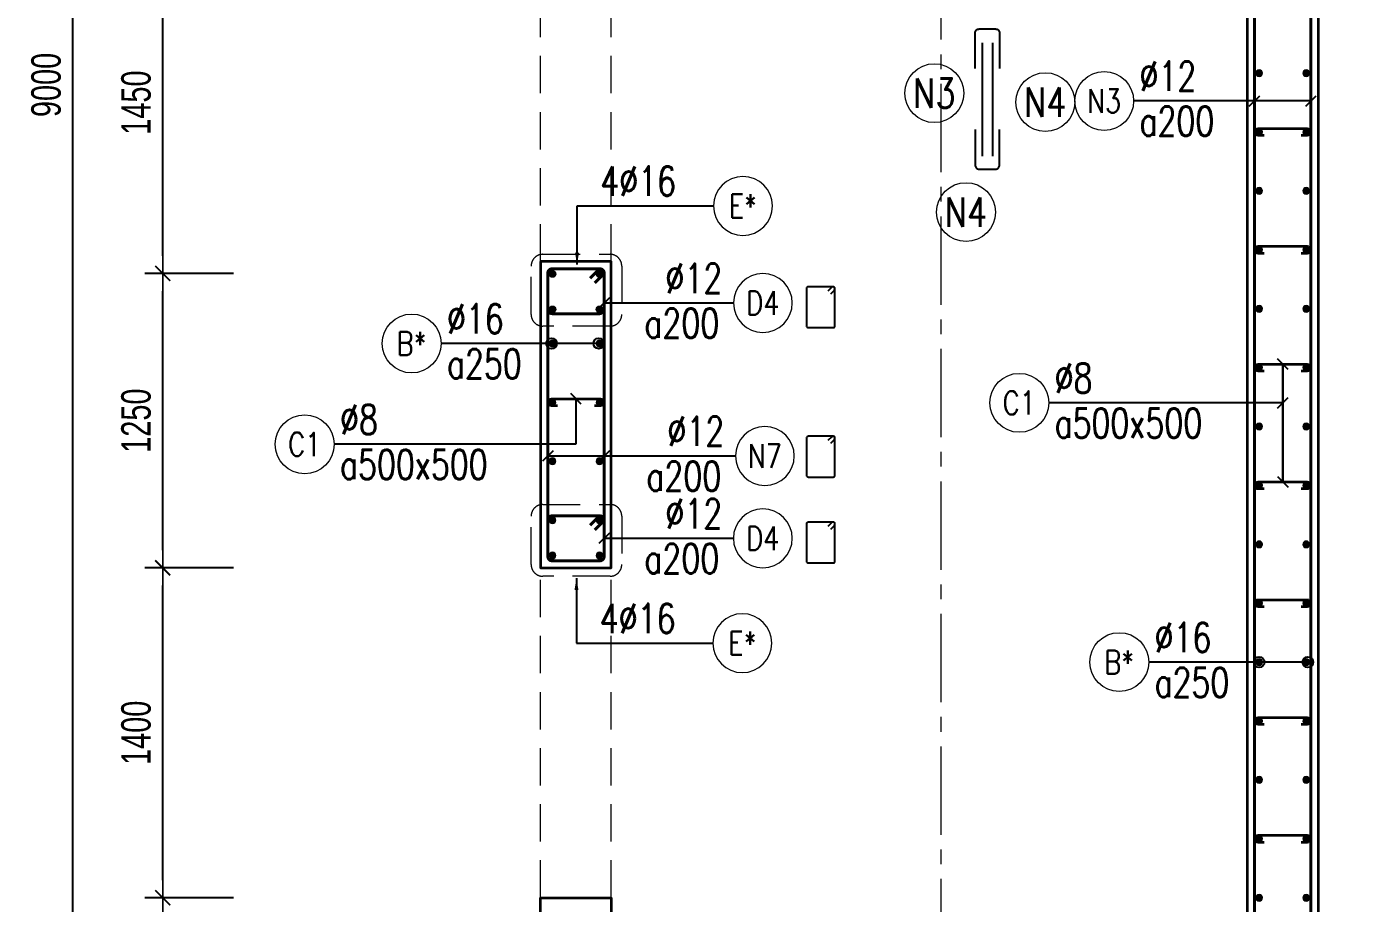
# Model space of a CAD drawing. Header units: millimetres. Extents: x 944027 to 981803, y -83026 to 82675.
# Drawn here: x 965174 to 970872, y 72284 to 76004 of the extents above; entities that cross this region are included whole.
import ezdxf
from ezdxf.enums import TextEntityAlignment as Align

# ---------------------------------------------------------------- set-up
doc = ezdxf.new("R2010")
doc.units = ezdxf.units.MM
doc.header["$MEASUREMENT"] = 0
for name, pattern in [('HIDDEN', [9.525, 6.35, -3.175]), ('HIDDEN2', [4.7625, 3.175, -1.5875]), ('HT_Grid$0$CENTER2', [1.125, 0.75, -0.125, 0.125, -0.125])]:
    doc.linetypes.add(name, pattern=pattern)
doc.layers.get('0').update_dxf_attribs({"lineweight": 20})
doc.layers.get('Defpoints').update_dxf_attribs({"color": 151, "lineweight": 9})
doc.layers.add('Hidden', color=9, linetype='HIDDEN')
doc.layers.add('Ligature', color=1, linetype='Continuous')
for name, color, linetype, lineweight in [('HT_Grid$0$NDC_S_AXIS', 5, 'HT_Grid$0$CENTER2', 13), ('KC-LEADER', 153, 'Continuous', 18), ('KC-THEP', 6, 'Continuous', 40), ('NDC_S_BEAM', 3, 'HIDDEN2', 20), ('NDC_S_DIM', 1, 'Continuous', 15), ('NDC_S_HIDDEN', 8, 'HIDDEN2', 13), ('NDC_S_LEADER', 1, 'Continuous', 15), ('NDC_S_REBAR', 4, 'Continuous', 35), ('NDC_S_STIRRUP', 4, 'Continuous', 40), ('NDC_S_VN TEXT', 7, 'Continuous', 20), ('NDC_S_WALL', 6, 'Continuous', 35)]:
    doc.layers.add(name, color=color, linetype=linetype, lineweight=lineweight)
doc.styles.add('NDC_ARIAL', font='arial.ttf', dxfattribs={"width": 0.85})
doc.styles.add('NDC_DIM', font='', dxfattribs={"width": 0.75})
doc.styles.add('NDC_EN TXT', font='romans.shx', dxfattribs={"width": 0.8})
doc.styles.get('NDC_DIM').set_extended_font_data('Dotum')
doc.dimstyles.new('NDC_1-50', dxfattribs={"dimscale": 50, "dimtxt": 2.5, "dimasz": 1, "dimexe": 1.5, "dimexo": 0, "dimgap": 0.8, "dimtad": 1, "dimdec": 0, "dimdsep": 46, "dimtxsty": 'NDC_ARIAL', "dimblk": 'DIMMARK', "dimcen": 49999.938995, "dimdle": 1.5, "dimclrd": 1, "dimclre": 1, "dimclrt": 3, "dimadec": 0, "dimazin": 0, "dimtfac": 1, "dimtdec": 0, "dimtix": 1, "dimtmove": 2, "dimatfit": 3, "dimfxl": 1, "dimarcsym": 0})
doc.dimstyles.new('NDC_dim_30', dxfattribs={"dimscale": 30, "dimtxt": 2.5, "dimasz": 1.5, "dimexe": 1.5, "dimexo": 2.5, "dimgap": 1, "dimtad": 1, "dimdec": 0, "dimzin": 0, "dimdsep": 46, "dimtxsty": 'NDC_DIM', "dimblk": 'DIMMARK', "dimcen": 0.09, "dimdle": 1.2, "dimclrd": 1, "dimclre": 1, "dimclrt": 3, "dimadec": 0, "dimazin": 0, "dimtfac": 1, "dimtdec": 0, "dimtix": 1, "dimtofl": 0, "dimtmove": 0, "dimatfit": 3, "dimfxl": 6, "dimfxlon": 1, "dimtolj": 1, "dimtzin": 0, "dimarcsym": 0})
doc.dimstyles.new('NDC_dim_50', dxfattribs={"dimscale": 50, "dimtxt": 2.5, "dimasz": 1.5, "dimexe": 1.5, "dimexo": 2.5, "dimgap": 1, "dimtad": 1, "dimdec": 0, "dimzin": 0, "dimdsep": 46, "dimtxsty": 'NDC_DIM', "dimblk": 'DIMMARK', "dimcen": 0.09, "dimdle": 1.2, "dimclrd": 1, "dimclre": 1, "dimclrt": 3, "dimadec": 0, "dimazin": 0, "dimtfac": 1, "dimtdec": 0, "dimtix": 1, "dimtofl": 0, "dimtmove": 0, "dimatfit": 3, "dimfxl": 6, "dimfxlon": 1, "dimtolj": 1, "dimtzin": 0, "dimarcsym": 0})

# ---------------------------------------------------------------- blocks, each defined once
blk = doc.blocks.new('THEP')
at = {"layer": 'KC-LEADER', "color": 6}
blk.add_circle((0, 0), 14, dxfattribs=at)
at = {"layer": 'KC-THEP'}
for p, q in [((-14, 0), (14, 0)), ((9.9, 9.9), (-9.9, -9.9)), ((-9.9, 9.9), (9.9, -9.9)), ((0, 14), (0, -14))]:
    blk.add_line(p, q, dxfattribs=at)
blk = doc.blocks.new('DIMMARK')
at = {"layer": 'NDC_S_DIM', "color": 1}
blk.add_line((-1.5, 0), (1, 0), dxfattribs=at)
at = {"layer": 'NDC_S_DIM', "color": 2, "const_width": 0.1}
blk.add_lwpolyline([(-0.424, -0.424), (0.424, 0.424)], dxfattribs=at)
blk = doc.blocks.new('*U11')
blk.add_circle((-2.5, 0), 2.5)
at = {"layer": 'NDC_S_VN TEXT', "color": 3, "style": 'NDC_EN TXT', "width": 0.75}
for tag, p in [('DK1', (0.5, 0.85)), ('KC1', (0.5, -2.97))]:
    blk.add_attdef(tag, p, '', height=2.5, dxfattribs=at)
at = {"layer": 'NDC_S_VN TEXT', "color": 7, "style": 'NDC_EN TXT', "width": 0.8}
blk.add_attdef('SH2', text='', height=2, dxfattribs=at).set_placement((-2.5, 0), align=Align.MIDDLE)
blk = doc.blocks.new('*U12')
blk.add_circle((-2.5, 0), 2.5)
at = {"layer": 'NDC_S_VN TEXT', "color": 3, "style": 'NDC_EN TXT', "width": 0.75}
for tag, p in [('DK1', (0.5, 0.85)), ('KC1', (0.5, -2.97))]:
    blk.add_attdef(tag, p, '', height=2.5, dxfattribs=at)
at = {"layer": 'NDC_S_VN TEXT', "color": 7, "style": 'NDC_EN TXT', "width": 0.8}
blk.add_attdef('SH2', text='', height=2, dxfattribs=at).set_placement((-2.5, 0), align=Align.MIDDLE)
blk = doc.blocks.new('A$C7BC65A55')
at = {"layer": 'Ligature'}
for p, q in [((-15.2, 372, 0), (-15.2, 38.5, 0)), ((15.2, 372, 0), (15.2, 38.5, 0))]:
    blk.add_line(p, q, dxfattribs=at)
for points in [[(-36.2, 296.5), (-36.2, 400.9, -0.414214), (-24, 413.1), (24, 413.1, -0.414214), (36.2, 400.9), (36.2, 296.5)], [(-36.2, 116.5), (-36.2, 12.2, 0.414214), (-24, 0), (24, 0, 0.414214), (36.2, 12.2), (36.2, 116.5)]]:
    blk.add_lwpolyline(points, format="xyb", dxfattribs=at)
blk = doc.blocks.new('*D119')
at = {"layer": 'Defpoints', "color": 0, "transparency": 16777216}
for p in [(965750.4, 72307), (967654.8, 72307), (967654.8, 71657)]:
    blk.add_point(p, dxfattribs=at)
at = {"layer": 'NDC_S_DIM', "color": 1, "lineweight": -2, "transparency": 16777216}
for p, q in [((966050.4, 72307), (965675.4, 72307)), ((965750.4, 71732), (965750.4, 72232)), ((966050.4, 71657), (965675.4, 71657))]:
    blk.add_line(p, q, dxfattribs=at)
at = {"layer": 'NDC_S_DIM', "color": 1, "lineweight": -2, "transparency": 16777216, "xscale": 75, "yscale": 75, "zscale": 75}
for p, rotation in [((965750.4, 72307), 90), ((965750.4, 71657), 270)]:
    blk.add_blockref('DIMMARK', p, dxfattribs=dict(at, rotation=rotation))
at = {"layer": 'NDC_S_DIM', "color": 3, "transparency": 16777216, "insert": (965637.8, 71982), "char_height": 125, "attachment_point": 5, "rotation": 90, "style": 'NDC_DIM'}
blk.add_mtext('\\A1;650', dxfattribs=at)
blk = doc.blocks.new('*D122')
at = {"layer": 'Defpoints', "color": 0, "transparency": 16777216}
for p in [(965368.5, 80257), (967354.8, 80257), (967354.8, 71257)]:
    blk.add_point(p, dxfattribs=at)
at = {"layer": 'NDC_S_DIM', "color": 1, "lineweight": -2, "transparency": 16777216}
for p, q in [((965668.5, 80257), (965293.5, 80257)), ((965368.5, 71332), (965368.5, 80182)), ((965668.5, 71257), (965293.5, 71257))]:
    blk.add_line(p, q, dxfattribs=at)
at = {"layer": 'NDC_S_DIM', "color": 1, "lineweight": -2, "transparency": 16777216, "xscale": 75, "yscale": 75, "zscale": 75}
for p, rotation in [((965368.5, 80257), 90), ((965368.5, 71257), 270)]:
    blk.add_blockref('DIMMARK', p, dxfattribs=dict(at, rotation=rotation))
at = {"layer": 'NDC_S_DIM', "color": 3, "transparency": 16777216, "insert": (965255.9, 75757), "char_height": 125, "attachment_point": 5, "rotation": 90, "style": 'NDC_DIM'}
blk.add_mtext('\\A1;9000', dxfattribs=at)
blk = doc.blocks.new('*U13')
blk.add_circle((-2.5, 0), 2.5)
at = {"layer": 'NDC_S_VN TEXT', "color": 3, "style": 'NDC_EN TXT', "width": 0.75}
blk.add_attdef('DK1', (0.5, 0.85), '', height=2.5, dxfattribs=at)
at = {"layer": 'NDC_S_VN TEXT', "color": 7, "style": 'NDC_EN TXT', "width": 0.8}
blk.add_attdef('SH2', text='', height=2, dxfattribs=at).set_placement((-2.5, 0), align=Align.MIDDLE)
blk = doc.blocks.new('*D82')
at = {"layer": 'Defpoints', "color": 0, "ltscale": 200, "transparency": 16777216}
for p in [(965750.4, 73707), (967442.1, 73707), (967654.8, 72307)]:
    blk.add_point(p, dxfattribs=at)
at = {"layer": 'NDC_S_DIM', "color": 1, "lineweight": -2, "ltscale": 200, "transparency": 16777216}
for p, q in [((966050.4, 73707), (965675.4, 73707)), ((965750.4, 72382), (965750.4, 73632)), ((966050.4, 72307), (965675.4, 72307))]:
    blk.add_line(p, q, dxfattribs=at)
at = {"layer": 'NDC_S_DIM', "color": 1, "lineweight": -2, "ltscale": 200, "transparency": 16777216, "xscale": 75, "yscale": 75, "zscale": 75}
for p, rotation in [((965750.4, 73707), 90), ((965750.4, 72307), 270)]:
    blk.add_blockref('DIMMARK', p, dxfattribs=dict(at, rotation=rotation))
at = {"layer": 'NDC_S_DIM', "color": 3, "ltscale": 200, "transparency": 16777216, "insert": (965637.8, 73007), "char_height": 125, "attachment_point": 5, "rotation": 90, "style": 'NDC_DIM'}
blk.add_mtext('\\A1;1400', dxfattribs=at)
blk = doc.blocks.new('*D83')
at = {"layer": 'Defpoints', "color": 0, "ltscale": 200, "transparency": 16777216}
for p in [(965750.4, 74957), (967487.3, 74957), (967442.1, 73707)]:
    blk.add_point(p, dxfattribs=at)
at = {"layer": 'NDC_S_DIM', "color": 1, "lineweight": -2, "ltscale": 200, "transparency": 16777216}
for p, q in [((966050.4, 74957), (965675.4, 74957)), ((965750.4, 73782), (965750.4, 74882)), ((966050.4, 73707), (965675.4, 73707))]:
    blk.add_line(p, q, dxfattribs=at)
at = {"layer": 'NDC_S_DIM', "color": 1, "lineweight": -2, "ltscale": 200, "transparency": 16777216, "xscale": 75, "yscale": 75, "zscale": 75}
for p, rotation in [((965750.4, 74957), 90), ((965750.4, 73707), 270)]:
    blk.add_blockref('DIMMARK', p, dxfattribs=dict(at, rotation=rotation))
at = {"layer": 'NDC_S_DIM', "color": 3, "ltscale": 200, "transparency": 16777216, "insert": (965637.8, 74332), "char_height": 125, "attachment_point": 5, "rotation": 90, "style": 'NDC_DIM'}
blk.add_mtext('\\A1;1250', dxfattribs=at)
blk = doc.blocks.new('*D84')
at = {"layer": 'Defpoints', "color": 0, "ltscale": 200, "transparency": 16777216}
for p in [(965750.4, 76407), (967504.8, 76407), (967487.3, 74957)]:
    blk.add_point(p, dxfattribs=at)
at = {"layer": 'NDC_S_DIM', "color": 1, "lineweight": -2, "ltscale": 200, "transparency": 16777216}
for p, q in [((966050.4, 76407), (965675.4, 76407)), ((965750.4, 75032), (965750.4, 76332)), ((966050.4, 74957), (965675.4, 74957))]:
    blk.add_line(p, q, dxfattribs=at)
at = {"layer": 'NDC_S_DIM', "color": 1, "lineweight": -2, "ltscale": 200, "transparency": 16777216, "xscale": 75, "yscale": 75, "zscale": 75}
for p, rotation in [((965750.4, 76407), 90), ((965750.4, 74957), 270)]:
    blk.add_blockref('DIMMARK', p, dxfattribs=dict(at, rotation=rotation))
at = {"layer": 'NDC_S_DIM', "color": 3, "ltscale": 200, "transparency": 16777216, "insert": (965637.8, 75682), "char_height": 125, "attachment_point": 5, "rotation": 90, "style": 'NDC_DIM'}
blk.add_mtext('\\A1;1450', dxfattribs=at)

msp = doc.modelspace()

# ---------------------------------------------------------------- linework, layer by layer
for centre in [(969026.1, 75722.1), (969497, 75684), (969160.5, 75217.1)]:
    msp.add_circle(centre, 125)
at = {"layer": 'HT_Grid$0$NDC_S_AXIS', "ltscale": 500}
msp.add_line((969054.8, 69761.7), (969054.8, 81752.3), dxfattribs=at)
at = {"layer": 'Ligature'}
for points in [[(968586, 74870.5), (968601.9, 74886.5, 0.668179), (968596.2, 74900.4), (968491.5, 74900.4, 0.414214), (968483.4, 74892.3), (968483.4, 74735.2, 0.414214), (968491.5, 74727), (968596.2, 74727, 0.414214), (968604.3, 74735.2), (968604.3, 74892.3, 0.668179), (968590.4, 74898), (968574.4, 74882.1)], [(968586, 74236.1), (968601.9, 74252.1, 0.668179), (968596.1, 74266), (968491.5, 74266, 0.414214), (968483.4, 74257.8), (968483.4, 74100.7, 0.414214), (968491.5, 74092.6), (968596.1, 74092.6, 0.414214), (968604.3, 74100.7), (968604.3, 74257.8, 0.668179), (968590.4, 74263.6), (968574.4, 74247.6)], [(968586, 73871.5), (968601.9, 73887.5, 0.668179), (968596.1, 73901.4), (968491.5, 73901.4, 0.414214), (968483.4, 73893.2), (968483.4, 73736.1, 0.414214), (968491.5, 73728), (968596.1, 73728, 0.414214), (968604.3, 73736.1), (968604.3, 73893.2, 0.668179), (968590.4, 73899), (968574.4, 73883)]]:
    msp.add_lwpolyline(points, format="xyb", dxfattribs=at)
at = {"layer": 'NDC_S_BEAM', "ltscale": 50}
for p, q in [((967354.8, 75007), (967354.8, 76407)), ((967654.8, 75007), (967654.8, 76407)), ((967354.8, 72307), (967354.8, 73707)), ((967654.8, 72307), (967654.8, 73707))]:
    msp.add_line(p, q, dxfattribs=at)
at = {"layer": 'NDC_S_HIDDEN', "ltscale": 50}
for points in [[(967364.5, 75038.1), (967649.3, 75038.1, -0.414214), (967699.3, 74988.1), (967699.3, 74783.1, -0.414214), (967649.3, 74733.1), (967364.5, 74733.1, -0.414214), (967314.5, 74783.1), (967314.5, 74988.1, -0.414214)], [(967364.5, 73976.4), (967649.3, 73976.4, -0.414214), (967699.3, 73926.4), (967699.3, 73721.4, -0.414214), (967649.3, 73671.4), (967364.5, 73671.4, -0.414214), (967314.5, 73721.4), (967314.5, 73926.4, -0.414214)]]:
    msp.add_lwpolyline(points, format="xyb", close=True, dxfattribs=at)
at = {"layer": 'NDC_S_REBAR'}
for points in [[(970426.3, 75542), (970401.3, 75542, -1), (970401.3, 75572), (970608.4, 75572, -1), (970608.4, 75542), (970583.4, 75542)], [(970426.3, 75042), (970401.3, 75042, -1), (970401.3, 75072), (970608.4, 75072, -1), (970608.4, 75042), (970583.4, 75042)], [(970426.3, 74542), (970401.3, 74542, -1), (970401.3, 74572), (970608.4, 74572, -1), (970608.4, 74542), (970583.4, 74542)], [(967426.3, 74394.6), (967401.3, 74394.6, -1), (967401.3, 74424.6), (967608.4, 74424.6, -1), (967608.4, 74394.6), (967583.4, 74394.6)], [(970426.3, 74042), (970401.3, 74042, -1), (970401.3, 74072), (970608.4, 74072, -1), (970608.4, 74042), (970583.4, 74042)], [(970426.3, 73542), (970401.3, 73542, -1), (970401.3, 73572), (970608.4, 73572, -1), (970608.4, 73542), (970583.4, 73542)], [(970426.3, 73042), (970401.3, 73042, -1), (970401.3, 73072), (970608.4, 73072, -1), (970608.4, 73042), (970583.4, 73042)], [(970426.3, 72542), (970401.3, 72542, -1), (970401.3, 72572), (970608.4, 72572, -1), (970608.4, 72542), (970583.4, 72542)]]:
    msp.add_lwpolyline(points, format="xyb", dxfattribs=at)
at = {"layer": 'NDC_S_STIRRUP'}
for points in [[(970584.8, 71247), (970624.8, 71207, -0.414214), (970604.8, 71187), (970404.8, 71187, -0.414214), (970384.8, 71207), (970384.8, 80307, -0.414214), (970404.8, 80327), (970604.8, 80327, -0.414214), (970624.8, 80307), (970624.8, 71207, -0.414214), (970604.8, 71187), (970564.8, 71227)], [(967584.9, 74917), (967624.9, 74957, 0.414214), (967604.9, 74977), (967404.9, 74977, 0.414214), (967384.9, 74957), (967384.8, 73757, 0.414214), (967404.8, 73737), (967604.8, 73737, 0.414214), (967624.8, 73757), (967624.9, 74957, 0.414214), (967604.9, 74977), (967564.9, 74937)], [(967584.8, 74917), (967624.8, 74957, 0.414214), (967604.8, 74977), (967404.8, 74977, 0.414214), (967384.8, 74957), (967384.8, 74806, 0.414214), (967404.8, 74786), (967604.8, 74786, 0.414214), (967624.8, 74806), (967624.8, 74957, 0.414214), (967604.8, 74977), (967564.8, 74937)], [(967584.8, 73868), (967624.8, 73908, 0.414214), (967604.8, 73928), (967404.8, 73928, 0.414214), (967384.8, 73908), (967384.8, 73757, 0.414214), (967404.8, 73737), (967604.8, 73737, 0.414214), (967624.8, 73757), (967624.8, 73908, 0.414214), (967604.8, 73928), (967564.8, 73888)]]:
    msp.add_lwpolyline(points, format="xyb", dxfattribs=at)
at = {"layer": 'NDC_S_WALL'}
for points in [[(970654.8, 79857), (970654.8, 71657), (973354.8, 71657), (973354.8, 72307), (973654.8, 72307), (973654.8, 71157), (967354.8, 71157), (967354.8, 72307), (967654.8, 72307), (967654.8, 71657), (970354.8, 71657), (970354.8, 77057)], [(967354.8, 75007), (967354.8, 73707), (967654.8, 73707), (967654.8, 75007), (967354.8, 75007)]]:
    msp.add_lwpolyline(points, dxfattribs=at)

# ---------------------------------------------------------------- block references
at = {"layer": 'Hidden', "xscale": 1.44, "yscale": 1.44, "zscale": 1.44}
msp.add_blockref('A$C7BC65A55', (969251.1, 75399.8, 0), dxfattribs=at)
at = {"layer": 'KC-THEP', "xscale": -1}
for p, rotation in [((970404.8, 75807), 350.3314355636191), ((970604.8, 75807), 350.3314355636191), ((970404.8, 75557), 350.3314355636191), ((970604.8, 75557), 350.3314355636191), ((970404.8, 75307), 350.3314355636191), ((970604.8, 75307), 350.3314355636191), ((970404.8, 75057), 350.3314355636191), ((970604.8, 75057), 350.3314355636191), ((970404.8, 74807), 350.3314355636191), ((970604.8, 74807), 350.3314355636191), ((967404.8, 74659.6), 170.331435563619), ((967604.8, 74659.6), 170.331435563619), ((970404.8, 74557), 350.3314355636191), ((970604.8, 74557), 350.3314355636191), ((967404.8, 74409.6), 170.331435563619), ((967604.8, 74409.6), 170.331435563619), ((970404.8, 74307), 350.3314355636191), ((970604.8, 74307), 350.3314355636191), ((967404.8, 74159.6), 170.331435563619), ((967604.8, 74159.6), 170.331435563619), ((970404.8, 74057), 350.3314355636191), ((970604.8, 74057), 350.3314355636191), ((967404.8, 73909.6), 170.331435563619), ((967604.8, 73909.6), 170.331435563619), ((970404.8, 73807), 350.3314355636191), ((970604.8, 73807), 350.3314355636191), ((967404.8, 73759.6), 170.331435563619), ((967604.8, 73759.6), 170.331435563619), ((970404.8, 73557), 350.3314355636191), ((970604.8, 73557), 350.3314355636191), ((970404.8, 73307), 350.3314355636191), ((970604.8, 73307), 350.3314355636191), ((970404.8, 73057), 350.3314355636191), ((970604.8, 73057), 350.3314355636191), ((970404.8, 72807), 350.3314355636191), ((970604.8, 72807), 350.3314355636191), ((970404.8, 72557), 350.3314355636191), ((970604.8, 72557), 350.3314355636191), ((970404.8, 72307), 350.3314355636191), ((970604.8, 72307), 350.3314355636191)]:
    msp.add_blockref('THEP', p, dxfattribs=dict(at, rotation=rotation))
at = {"layer": 'KC-THEP', "rotation": 9.668564436380926}
for p in [(967404.8, 74954.4), (967604.8, 74954.4), (967404.8, 74804.4), (967604.8, 74804.4)]:
    msp.add_blockref('THEP', p, dxfattribs=at)
at = {"layer": 'NDC_S_VN TEXT', "xscale": 50, "yscale": 50, "zscale": 50}
for name, p, values in [('*U11', (969872, 75689.1), {'SH2': 'N3', 'DK1': '%%C12', 'KC1': 'a200'}), ('*U11', (966932.3, 74659.5), {'SH2': 'B*', 'DK1': '%%C16', 'KC1': 'a250'}), ('*U12', (969511.5, 74407.7), {'SH2': 'C1', 'DK1': '%%c8', 'KC1': 'a500x500'}), ('*U12', (966478.3, 74231.7), {'SH2': 'C1', 'DK1': '%%c8', 'KC1': 'a500x500'}), ('*U11', (969935.8, 73307), {'SH2': 'B*', 'DK1': '%%C16', 'KC1': 'a250'})]:
    msp.add_blockref(name, p, dxfattribs=at).add_auto_attribs(values)
at = {"layer": 'NDC_S_VN TEXT'}
ref = msp.add_blockref('*U13', (968088.6, 75243.5), dxfattribs=dict(at, xscale=-50, yscale=50, zscale=50))
ref.add_attrib('SH2', 'E*', dxfattribs={"color": 7, "height": 100, "style": 'NDC_EN TXT', "width": 0.8}).set_placement((968213.6, 75243.5), align=Align.MIDDLE)
ref.add_attrib('DK1', '4%%C16', (967608.3, 75285.8), dxfattribs={"color": 3, "height": 125, "style": 'NDC_EN TXT', "width": 0.75})
ref = msp.add_blockref('*U11', (968173.1, 74831.5), dxfattribs=dict(at, xscale=-50, yscale=50, zscale=50))
ref.add_attrib('SH2', 'D4', dxfattribs={"color": 7, "height": 100, "style": 'NDC_EN TXT', "width": 0.8}).set_placement((968298.1, 74831.5), align=Align.MIDDLE)
ref.add_attrib('DK1', '%%C12', (967884.7, 74873.8), dxfattribs={"color": 3, "height": 125, "style": 'NDC_EN TXT', "width": 0.75})
ref.add_attrib('KC1', 'a200', (967795.4, 74682.9), dxfattribs={"color": 3, "height": 125, "style": 'NDC_EN TXT', "width": 0.75})
ref = msp.add_blockref('*U11', (968181.6, 74182.2), dxfattribs=dict(at, xscale=-50, yscale=50, zscale=50))
ref.add_attrib('SH2', 'N7', dxfattribs={"color": 7, "height": 100, "style": 'NDC_EN TXT', "width": 0.8}).set_placement((968306.6, 74182.2), align=Align.MIDDLE)
ref.add_attrib('DK1', '%%C12', (967893.2, 74224.5), dxfattribs={"color": 3, "height": 125, "style": 'NDC_EN TXT', "width": 0.75})
ref.add_attrib('KC1', 'a200', (967803.9, 74033.6), dxfattribs={"color": 3, "height": 125, "style": 'NDC_EN TXT', "width": 0.75})
ref = msp.add_blockref('*U11', (968173, 73832.5), dxfattribs=dict(at, xscale=-50, yscale=50, zscale=50))
ref.add_attrib('SH2', 'D4', dxfattribs={"color": 7, "height": 100, "style": 'NDC_EN TXT', "width": 0.8}).set_placement((968298, 73832.5), align=Align.MIDDLE)
ref.add_attrib('DK1', '%%C12', (967884.6, 73874.8), dxfattribs={"color": 3, "height": 125, "style": 'NDC_EN TXT', "width": 0.75})
ref.add_attrib('KC1', 'a200', (967795.4, 73683.9), dxfattribs={"color": 3, "height": 125, "style": 'NDC_EN TXT', "width": 0.75})
ref = msp.add_blockref('*U13', (968086.2, 73387.5), dxfattribs=dict(at, xscale=-50, yscale=50, zscale=50))
ref.add_attrib('SH2', 'E*', dxfattribs={"color": 7, "height": 100, "style": 'NDC_EN TXT', "width": 0.8}).set_placement((968211.2, 73387.5), align=Align.MIDDLE)
ref.add_attrib('DK1', '4%%C16', (967605.9, 73429.8), dxfattribs={"color": 3, "height": 125, "style": 'NDC_EN TXT', "width": 0.75})

# ---------------------------------------------------------------- texts
at = {"layer": 'NDC_S_VN TEXT', "color": 7, "style": 'NDC_EN TXT', "width": 0.8}
for tag, p in [('N3', (969026.1, 75722.1)), ('N4', (969497, 75684)), ('N4', (969160.5, 75217.1))]:
    msp.add_attdef(tag, text='3', height=125, dxfattribs=at).set_placement(p, align=Align.MIDDLE)

# ---------------------------------------------------------------- dimensions: what is measured, and where the dimension line sits
at = {"layer": 'NDC_S_DIM'}
dim = msp.add_linear_dim(base=(965368.5, 80257), p1=(967354.8, 71257), p2=(967354.8, 80257), angle=90, dimstyle='NDC_dim_50', dxfattribs=at)
dim.commit()
dim.dimension.update_dxf_attribs({"geometry": '*D122', "text_midpoint": (965255.9, 75757)})
at = {"layer": 'NDC_S_DIM', "ltscale": 200}
for base, p1, p2, picture, middle in [((965750.4, 76407), (967487.3, 74957), (967504.8, 76407), '*D84', (965637.8, 75682)), ((965750.4, 74957), (967442.1, 73707), (967487.3, 74957), '*D83', (965637.8, 74332)), ((965750.4, 73707), (967654.8, 72307), (967442.1, 73707), '*D82', (965637.8, 73007))]:
    dim = msp.add_linear_dim(base=base, p1=p1, p2=p2, angle=90, dimstyle='NDC_dim_50', override={"dimtmove": 1}, dxfattribs=at)
    dim.commit()
    dim.dimension.update_dxf_attribs({"geometry": picture, "text_midpoint": middle})
at = {"layer": 'NDC_S_DIM'}
dim = msp.add_linear_dim(base=(965750.4, 72307), p1=(967654.8, 71657), p2=(967654.8, 72307), angle=90, dimstyle='NDC_dim_50', override={"dimtmove": 1}, dxfattribs=at)
dim.commit()
dim.dimension.update_dxf_attribs({"geometry": '*D119', "text_midpoint": (965637.8, 71982)})

# ---------------------------------------------------------------- leaders
at = {"layer": 'NDC_S_LEADER'}
for points, dimstyle, override in [([(970624.8, 75688.9), (969872, 75688.9)], 'NDC_dim_30', {"dimtad": 0, "dimldrblk": 'Oblique'}), ([(970384.8, 75688.9), (969872, 75688.9)], 'NDC_dim_30', {"dimtad": 0, "dimldrblk": 'Oblique'}), ([(967509.3, 74994.7), (967509.3, 75243.5), (968090.9, 75243.5)], 'NDC_1-50', {"dimgap": 0.8, "dimtad": 0}), ([(967624.8, 74831.5), (968175.1, 74831.5)], 'NDC_dim_30', {"dimtad": 0, "dimldrblk": 'Oblique'}), ([(967601.3, 74659.8), (966932.3, 74659.5)], 'NDC_dim_30', {"dimtad": 0, "dimldrblk": 'Origin'}), ([(967401.3, 74659.5), (966932.3, 74659.5)], 'NDC_dim_30', {"dimtad": 0, "dimldrblk": 'Origin'}), ([(970504.8, 74572), (970504.8, 74072)], 'NDC_dim_30', {"dimtad": 0, "dimldrblk": 'Oblique'}), ([(970504.8, 74072), (970504.8, 74572)], 'NDC_dim_30', {"dimtad": 0, "dimldrblk": 'Oblique'}), ([(967504.8, 74424.6), (967504.8, 74232), (966478.3, 74231.7)], 'NDC_dim_30', {"dimtad": 0, "dimldrblk": 'Oblique'}), ([(970504.8, 74407.7), (969511.5, 74407.7)], 'NDC_dim_30', {"dimtad": 0, "dimldrblk": 'Oblique'}), ([(967384.8, 74182), (968181.6, 74182)], 'NDC_dim_30', {"dimtad": 0, "dimldrblk": 'Oblique'}), ([(967624.8, 74182), (968181.6, 74182)], 'NDC_dim_30', {"dimtad": 0, "dimldrblk": 'Oblique'}), ([(967624.8, 73832.5), (968175.1, 73832.5)], 'NDC_dim_30', {"dimtad": 0, "dimldrblk": 'Oblique'}), ([(967506.9, 73663.5), (967506.9, 73387.5), (968088.5, 73387.5)], 'NDC_1-50', {"dimgap": 0.8, "dimtad": 0}), ([(970611.8, 73307), (969935.8, 73307)], 'NDC_dim_30', {"dimtad": 0, "dimldrblk": 'Origin'}), ([(970404.8, 73307), (969935.8, 73307)], 'NDC_dim_30', {"dimtad": 0, "dimldrblk": 'Origin'})]:
    msp.add_leader(points, dimstyle=dimstyle, override=override, dxfattribs=at)

doc.saveas('drawing.dxf')
